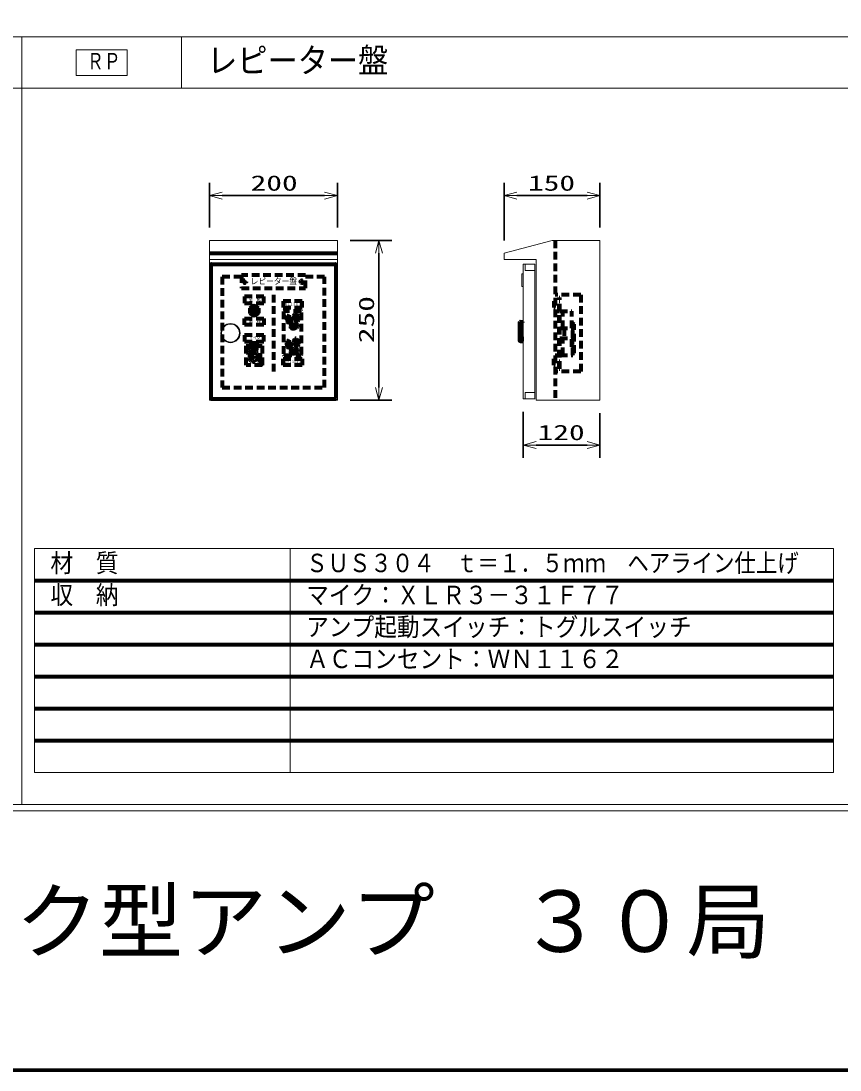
# Model space of a CAD drawing. Units: millimetres on the paper. Extents: x -1226 to 1226, y -319 to 241.
# Drawn here: x -697.3 to -569.2, y -318.5 to -154.5 of the extents above; entities that cross this region are included whole.
import ezdxf
from ezdxf.enums import TextEntityAlignment as Align

# ---------------------------------------------------------------- set-up
doc = ezdxf.new("R2010")
doc.units = ezdxf.units.MM
doc.linetypes.add('DASHED1', pattern=[1.8, 1.2, -0.6])
doc.linetypes.add('DOUBLE_CHAIN1', pattern=[8.8, 5, -1, 0.6, -0.6, 0.6, -1])
for name, color, linetype, lineweight in [('0-0_0', 7, 'DOUBLE_CHAIN1', 18), ('0-1_F-F_', 7, 'Continuous', 20), ('0-2_Defpoints', 2, 'Continuous', 80), ('0-3_WAKU-M', 3, 'Continuous', 30), ('0-4_(J)SP', 1, 'Continuous', 80), ('0-5_gaikei', 1, 'Continuous', 80), ('0-7_waku', 7, 'Continuous', 20), ('0-A_SYSTEM', 7, 'Continuous', 20)]:
    doc.layers.add(name, color=color, linetype=linetype, lineweight=lineweight)
doc.styles.add('ＭＳ ゴシック', font='')
doc.styles.get('ＭＳ ゴシック').set_extended_font_data('MS Gothic')

# ---------------------------------------------------------------- blocks, each defined once
blk = doc.blocks.new('_OPEN30')
at = {"layer": '0-1_F-F_'}
blk.add_line((0, 0), (-1, 0), dxfattribs=at)
blk.add_lwpolyline([(-1, 0.2679), (0, 0), (-1, -0.2679)], dxfattribs=at)

msp = doc.modelspace()

# ---------------------------------------------------------------- linework, layer by layer
at = {"layer": '0-0_0', "color": 134, "linetype": 'Continuous', "lineweight": 70}
msp.add_lwpolyline([(-426.19, 241.479), (-1226.19, 241.479), (-1226.19, -318.521), (-426.19, -318.521)], close=True, dxfattribs=at)
at = {"layer": '0-3_WAKU-M'}
for p, q in [((-667.814, -186.793), (-667.814, -179.793)), ((-647.814, -186.793), (-647.814, -179.793)), ((-621.741, -188.793), (-621.741, -179.793)), ((-606.741, -186.793), (-606.741, -179.793)), ((-665.814, -181.793), (-649.814, -181.793)), ((-619.741, -181.793), (-608.741, -181.793)), ((-645.814, -188.793), (-639.314, -188.793)), ((-641.314, -190.793), (-641.314, -211.793)), ((-645.814, -213.793), (-639.314, -213.793)), ((-618.741, -215.593), (-618.741, -222.793)), ((-606.741, -215.793), (-606.741, -222.793)), ((-616.741, -220.793), (-608.741, -220.793))]:
    msp.add_line(p, q, dxfattribs=at)
at = {"layer": '0-4_(J)SP', "color": 7, "lineweight": 20}
for p, q in [((-667.814, -188.793), (-647.814, -188.793)), ((-667.814, -213.793), (-667.814, -188.793)), ((-647.814, -188.793), (-647.814, -213.793)), ((-614.241, -188.793), (-621.741, -190.793)), ((-606.741, -188.793), (-614.241, -188.793)), ((-606.741, -188.793), (-606.741, -213.793)), ((-667.814, -191.793), (-647.814, -191.793)), ((-616.741, -191.793), (-616.741, -213.793)), ((-618.741, -213.593), (-618.741, -192.493)), ((-618.741, -192.493), (-616.941, -192.493)), ((-618.441, -192.493), (-618.441, -193.493)), ((-618.441, -193.493), (-616.941, -193.493)), ((-616.941, -192.493), (-616.941, -213.593)), ((-618.941, -196.003), (-618.941, -194.003)), ((-618.941, -194.003), (-618.741, -194.003)), ((-618.941, -196.003), (-618.741, -196.003)), ((-618.441, -213.593), (-618.441, -212.593)), ((-618.441, -212.593), (-616.941, -212.593)), ((-647.814, -213.793), (-667.814, -213.793)), ((-616.941, -213.593), (-618.741, -213.593)), ((-616.741, -213.793), (-606.741, -213.793))]:
    msp.add_line(p, q, dxfattribs=at)
at = {"layer": '0-4_(J)SP', "linetype": 'DASHED1'}
for p, q in [((-613.741, -188.793), (-613.741, -213.793)), ((-665.814, -194.493), (-665.814, -211.793)), ((-662.814, -194.493), (-665.814, -194.493)), ((-652.814, -194.253), (-662.814, -194.253)), ((-662.814, -194.253), (-662.814, -196.253)), ((-662.364, -195.11), (-662.264, -195.11)), ((-662.364, -195.203), (-662.364, -195.11)), ((-662.264, -195.203), (-662.264, -195.11)), ((-653.364, -195.203), (-653.364, -195.11)), ((-653.264, -195.11), (-653.364, -195.11)), ((-653.264, -195.203), (-653.264, -195.11)), ((-652.814, -196.253), (-652.814, -194.253)), ((-649.814, -194.493), (-652.814, -194.493)), ((-649.814, -211.793), (-649.814, -194.493)), ((-662.814, -196.253), (-652.814, -196.253)), ((-662.456, -195.303), (-662.364, -195.303)), ((-662.364, -195.396), (-662.364, -195.303)), ((-662.364, -195.396), (-662.264, -195.396)), ((-662.264, -195.203), (-662.171, -195.203)), ((-662.264, -195.396), (-662.264, -195.303)), ((-662.264, -195.303), (-662.171, -195.303)), ((-662.171, -195.303), (-662.171, -195.203)), ((-653.364, -195.203), (-653.456, -195.203)), ((-653.364, -195.396), (-653.364, -195.303)), ((-653.264, -195.396), (-653.364, -195.396)), ((-653.171, -195.203), (-653.264, -195.203)), ((-653.264, -195.396), (-653.264, -195.303)), ((-653.171, -195.303), (-653.264, -195.303)), ((-653.171, -195.303), (-653.171, -195.203)), ((-657.814, -197.293), (-657.814, -209.293)), ((-609.741, -197.293), (-613.741, -197.293)), ((-613.141, -208.903), (-613.141, -197.703)), ((-613.141, -197.703), (-613.041, -197.703)), ((-613.141, -198.003), (-613.041, -198.003)), ((-613.141, -198.303), (-613.041, -198.303)), ((-613.041, -208.903), (-613.041, -197.703)), ((-609.741, -197.293), (-609.741, -209.293)), ((-661.035, -199.835), (-661.113, -199.419)), ((-660.592, -199.835), (-660.514, -199.419)), ((-656.134, -199.858), (-656.214, -199.938)), ((-656.214, -199.938), (-656.214, -206.648)), ((-653.494, -199.858), (-656.134, -199.858)), ((-653.494, -199.858), (-653.414, -199.938)), ((-653.414, -206.648), (-653.414, -199.938)), ((-613.741, -199.868), (-613.141, -199.868)), ((-613.141, -199.003), (-613.041, -199.003)), ((-613.041, -199.868), (-611.161, -199.868)), ((-612.541, -202.503), (-612.541, -199.868)), ((-611.161, -202.503), (-611.161, -199.868)), ((-660.906, -200.283), (-660.906, -200.386)), ((-660.906, -200.283), (-660.721, -200.283)), ((-660.721, -200.283), (-660.721, -200.386)), ((-655.131, -200.79), (-655.483, -200.605)), ((-654.948, -201.427), (-655.148, -201.77)), ((-654.679, -200.66), (-654.479, -200.317)), ((-654.496, -201.297), (-654.144, -201.482)), ((-611.161, -201.658), (-610.761, -201.889)), ((-654.968, -201.952), (-655.153, -202.303)), ((-654.331, -201.769), (-653.988, -201.969)), ((-613.041, -202.503), (-610.761, -202.503)), ((-612.341, -202.503), (-612.341, -204.103)), ((-610.961, -204.103), (-610.961, -201.773)), ((-610.761, -206.407), (-610.761, -201.889)), ((-661.284, -205.296), (-661.284, -204.843)), ((-661.234, -204.793), (-660.394, -204.793)), ((-660.344, -205.296), (-660.344, -204.843)), ((-655.131, -204.69), (-655.483, -204.505)), ((-654.679, -204.56), (-654.479, -204.217)), ((-613.041, -204.103), (-610.761, -204.103)), ((-612.541, -206.738), (-612.541, -204.103)), ((-611.161, -205.42), (-611.161, -204.103)), ((-611.161, -204.762), (-610.761, -204.762)), ((-662.064, -205.293), (-661.284, -205.293)), ((-662.064, -208.293), (-662.064, -205.293)), ((-661.234, -205.346), (-660.394, -205.346)), ((-661.114, -206.393), (-660.514, -206.393)), ((-661.064, -205.825), (-661.064, -205.346)), ((-660.964, -205.596), (-660.964, -205.346)), ((-660.964, -205.596), (-660.664, -205.596)), ((-660.944, -206.055), (-660.944, -205.596)), ((-660.684, -206.055), (-660.684, -205.596)), ((-660.664, -205.596), (-660.664, -205.346)), ((-660.564, -205.825), (-660.564, -205.346)), ((-660.344, -205.293), (-659.564, -205.293)), ((-659.564, -205.293), (-659.564, -208.293)), ((-656.214, -206.648), (-656.134, -206.728)), ((-654.968, -205.852), (-655.153, -206.203)), ((-654.948, -205.327), (-655.148, -205.67)), ((-654.496, -205.197), (-654.144, -205.382)), ((-654.331, -205.669), (-653.988, -205.869)), ((-653.414, -206.648), (-653.494, -206.728)), ((-611.161, -205.42), (-610.961, -205.536)), ((-610.961, -206.738), (-610.961, -205.536)), ((-610.961, -206.523), (-610.761, -206.407)), ((-659.564, -208.293), (-662.064, -208.293)), ((-656.134, -206.728), (-653.494, -206.728)), ((-613.741, -206.738), (-613.141, -206.738)), ((-613.141, -207.663), (-613.041, -207.663)), ((-613.041, -206.738), (-610.961, -206.738)), ((-609.741, -209.293), (-613.741, -209.293)), ((-613.141, -208.363), (-613.041, -208.363)), ((-613.141, -208.663), (-613.041, -208.663)), ((-613.141, -208.903), (-613.041, -208.903)), ((-665.814, -211.793), (-649.814, -211.793))]:
    msp.add_line(p, q, dxfattribs=at)
at = {"layer": '0-4_(J)SP'}
for p, q in [((-667.814, -190.793), (-647.814, -190.793)), ((-667.614, -192.593), (-667.614, -213.493)), ((-667.514, -192.493), (-648.114, -192.493)), ((-648.014, -213.493), (-648.014, -192.593)), ((-619.341, -201.664), (-619.341, -204.423)), ((-619.327, -201.629), (-619.256, -201.558)), ((-619.241, -201.543), (-619.241, -204.543)), ((-619.221, -201.543), (-618.841, -201.543)), ((-618.841, -201.543), (-618.841, -201.643)), ((-618.841, -201.643), (-618.741, -201.643)), ((-619.327, -204.458), (-619.256, -204.529)), ((-619.221, -204.543), (-618.741, -204.543)), ((-618.941, -203.893), (-618.941, -204.543)), ((-667.514, -213.593), (-648.114, -213.593))]:
    msp.add_line(p, q, dxfattribs=at)
at = {"layer": '0-4_(J)SP', "color": 7, "lineweight": 20}
msp.add_lwpolyline([(-616.741, -191.793), (-621.741, -191.793), (-621.741, -190.793)], dxfattribs=at)
at = {"layer": '0-4_(J)SP', "linetype": 'DASHED1'}
for points in [[(-662.456, -195.303), (-662.456, -195.203), (-662.364, -195.203)], [(-653.364, -195.303), (-653.456, -195.303), (-653.456, -195.203)], [(-613.741, -198.293), (-613.941, -198.293), (-613.941, -199.293), (-613.741, -199.293)], [(-613.741, -208.293), (-613.941, -208.293), (-613.941, -207.293), (-613.741, -207.293)]]:
    msp.add_lwpolyline(points, dxfattribs=at)
for points in [[(-662.314, -198.593), (-659.314, -198.593), (-659.314, -197.593), (-662.314, -197.593)], [(-656.314, -199.293), (-653.314, -199.293), (-653.314, -198.293), (-656.314, -198.293)], [(-660.114, -199.389), (-660.814, -198.985), (-661.514, -199.389), (-661.514, -200.198), (-660.814, -200.602), (-660.114, -200.198)], [(-662.314, -200.993), (-659.314, -200.993), (-659.314, -201.993), (-662.314, -201.993)], [(-662.314, -204.593), (-659.314, -204.593), (-659.314, -203.593), (-662.314, -203.593)], [(-656.314, -207.293), (-653.314, -207.293), (-653.314, -208.293), (-656.314, -208.293)]]:
    msp.add_lwpolyline(points, close=True, dxfattribs=at)
at = {"layer": '0-4_(J)SP'}
msp.add_lwpolyline([(-619.041, -201.543), (-619.041, -203.893), (-618.941, -203.893)], dxfattribs=at)
at = {"layer": '0-4_(J)SP', "linetype": 'DASHED1'}
for centre, radius in [((-662.314, -195.253), 0.25), ((-653.314, -195.253), 0.25), ((-661.808, -205.559), 0.225), ((-661.081, -206.923), 0.05), ((-660.818, -207.091), 0.05), ((-660.55, -206.931), 0.05), ((-659.823, -208.034), 0.225)]:
    msp.add_circle(centre, radius, dxfattribs=at)
at = {"layer": '0-4_(J)SP', "color": 7, "lineweight": 20}
for radius in [1.5, 1.4]:
    msp.add_circle((-664.523, -203.293), radius, dxfattribs=at)
at = {"layer": '0-4_(J)SP'}
for centre, radius, start, end in [((-667.514, -192.593), 0.1, 90, 180), ((-648.114, -192.593), 0.1, 0, 90), ((-619.291, -201.664), 0.05, 135, 180), ((-619.221, -201.593), 0.05, 90, 135), ((-619.291, -204.423), 0.05, 180, 225), ((-619.221, -204.493), 0.05, 225, 270), ((-667.514, -213.493), 0.1, 180, 270), ((-648.114, -213.493), 0.1, 270, 0)]:
    msp.add_arc(centre, radius, start, end, dxfattribs=at)
at = {"layer": '0-4_(J)SP', "linetype": 'DASHED1'}
for centre, radius, start, end in [((-660.814, -199.793), 0.7, 105.10938, 74.89062), ((-660.814, -199.793), 0.6, 118.92964, 61.07036), ((-660.814, -199.793), 0.5, 127.31891, 259.33887), ((-660.814, -199.793), 0.4, 134.91582, 45.08418), ((-660.814, -199.793), 0.35, 140.69215, 39.30785), ((-660.814, -199.362), 0.305, 349.31305, 190.68695), ((-660.814, -199.793), 0.225, 190.68695, 349.31305), ((-660.814, -199.793), 0.5, 280.66113, 52.68109), ((-654.814, -201.043), 0.95, 157.52003, 234.4995), ((-655.553, -200.737), 0.15, 62.21526, 157.52003), ((-654.814, -201.043), 0.8, 163.68741, 228.77786), ((-655.437, -200.861), 0.15, 343.68741, 163.68738), ((-655.242, -201.532), 0.15, 228.77786, 48.77788), ((-654.814, -201.043), 0.5, 163.68741, 228.77786), ((-655.178, -200.878), 0.1, 335.64974, 62.21526), ((-654.814, -201.043), 0.3, 155.64974, 236.4016), ((-655.035, -201.377), 0.1, 329.77231, 56.4016), ((-654.592, -200.71), 0.1, 149.77231, 236.4016), ((-654.814, -201.043), 0.3, 335.64974, 56.4016), ((-654.449, -201.208), 0.1, 155.64974, 242.21526), ((-654.385, -200.554), 0.15, 48.77786, 228.77787), ((-654.814, -201.043), 0.5, 343.68741, 48.77786), ((-654.349, -200.392), 0.15, 54.4995, 149.77231), ((-654.382, -201.855), 0.1, 59.77231, 146.4016), ((-654.19, -201.226), 0.15, 163.68741, 343.68742), ((-654.814, -201.043), 0.8, 343.68741, 48.77786), ((-654.814, -201.043), 0.95, 337.52003, 54.4995), ((-654.074, -201.349), 0.15, 242.21526, 337.52003), ((-655.278, -201.695), 0.15, 234.4995, 329.77231), ((-655.021, -202.373), 0.15, 152.21526, 247.52003), ((-654.715, -201.634), 0.95, 247.52003, 324.4995), ((-654.897, -202.258), 0.15, 73.68741, 253.68743), ((-654.88, -201.998), 0.1, 65.64974, 152.21526), ((-654.715, -201.634), 0.8, 253.68741, 318.77786), ((-654.715, -201.634), 0.5, 253.68741, 318.77786), ((-654.715, -201.634), 0.3, 245.64974, 326.4016), ((-654.226, -202.062), 0.15, 318.77786, 138.77787), ((-654.064, -202.099), 0.15, 324.4995, 59.77231), ((-661.234, -204.843), 0.05, 90, 180), ((-660.394, -204.843), 0.05, 0, 90), ((-654.814, -204.943), 0.95, 157.52003, 234.4995), ((-655.553, -204.637), 0.15, 62.21526, 157.52003), ((-654.814, -204.943), 0.8, 163.68741, 228.77786), ((-655.437, -204.761), 0.15, 343.68741, 163.68738), ((-654.814, -204.943), 0.5, 163.68741, 228.77786), ((-655.178, -204.778), 0.1, 335.64974, 62.21526), ((-654.814, -204.943), 0.3, 155.64974, 236.4016), ((-654.592, -204.61), 0.1, 149.77231, 236.4016), ((-654.814, -204.943), 0.3, 335.64974, 56.4016), ((-654.385, -204.454), 0.15, 48.77786, 228.77787), ((-654.814, -204.943), 0.5, 343.68741, 48.77786), ((-654.349, -204.292), 0.15, 54.4995, 149.77231), ((-654.814, -204.943), 0.8, 343.68741, 48.77786), ((-654.814, -204.943), 0.95, 337.52003, 54.4995), ((-660.814, -206.793), 1, 104.47751, 75.52249), ((-660.814, -206.793), 0.75, 141.72773, 128.27227), ((-661.344, -206.263), 0.088, 41.63613, 228.36387), ((-660.814, -206.793), 0.5, 126.8699, 53.1301), ((-661.234, -205.296), 0.05, 180, 270), ((-660.394, -205.296), 0.05, 270, 0), ((-655.278, -205.595), 0.15, 234.4995, 329.77231), ((-655.242, -205.432), 0.15, 228.77786, 48.77788), ((-655.021, -206.273), 0.15, 152.21526, 247.52003), ((-654.715, -205.534), 0.95, 247.52003, 324.4995), ((-654.897, -206.158), 0.15, 73.68741, 253.68743), ((-655.035, -205.277), 0.1, 329.77231, 56.4016), ((-654.88, -205.898), 0.1, 65.64974, 152.21526), ((-654.715, -205.534), 0.8, 253.68741, 318.77786), ((-654.715, -205.534), 0.5, 253.68741, 318.77786), ((-654.715, -205.534), 0.3, 245.64974, 326.4016), ((-654.449, -205.108), 0.1, 155.64974, 242.21526), ((-654.382, -205.755), 0.1, 59.77231, 146.4016), ((-654.19, -205.126), 0.15, 163.68741, 343.68742), ((-654.226, -205.962), 0.15, 318.77786, 138.77787), ((-654.074, -205.249), 0.15, 242.21526, 337.52003), ((-654.064, -205.999), 0.15, 324.4995, 59.77231)]:
    msp.add_arc(centre, radius, start, end, dxfattribs=at)
at = {"layer": '0-5_gaikei', "color": 4, "lineweight": 9}
for p, q in [((-695.19, -236.991), (-570.19, -236.991)), ((-695.19, -236.991), (-695.19, -271.991)), ((-655.19, -236.991), (-655.19, -271.991)), ((-570.19, -236.991), (-570.19, -271.991)), ((-570.19, -271.991), (-695.19, -271.991))]:
    msp.add_line(p, q, dxfattribs=at)
at = {"layer": '0-5_gaikei'}
for p, q in [((-695.19, -241.991), (-570.19, -241.991)), ((-695.19, -246.991), (-570.19, -246.991)), ((-695.19, -251.991), (-570.19, -251.991)), ((-695.19, -256.991), (-570.19, -256.991)), ((-695.19, -261.991), (-570.19, -261.991)), ((-695.19, -266.991), (-570.19, -266.991))]:
    msp.add_line(p, q, dxfattribs=at)
at = {"layer": '0-7_waku'}
msp.add_lwpolyline([(-688.69, -158.991), (-688.69, -162.991), (-680.69, -162.991), (-680.69, -158.991)], close=True, dxfattribs=at)
at = {"layer": '0-A_SYSTEM'}
for p, q in [((-826.19, -156.991), (-439.19, -156.991)), ((-697.19, -156.991), (-697.19, -276.991)), ((-672.19, -156.991), (-672.19, -164.991)), ((-826.19, -164.991), (-439.19, -164.991))]:
    msp.add_line(p, q, dxfattribs=at)
at = {"layer": '0-A_SYSTEM', "color": 4, "lineweight": 9}
msp.add_line((-1213.19, -276.991), (-439.19, -276.991), dxfattribs=at)
msp.add_lwpolyline([(-438.19, 204.009), (-1214.19, 204.009), (-1214.19, -277.991), (-438.19, -277.991)], dxfattribs=at)

# ---------------------------------------------------------------- block references
at = {"layer": '0-3_WAKU-M', "xscale": 2, "yscale": 2}
for p, rotation in [((-667.814, -181.793), 180), ((-621.741, -181.793), 180), ((-641.314, -188.793), 90), ((-641.314, -213.793), 270), ((-618.741, -220.793), 180)]:
    msp.add_blockref('_OPEN30', p, dxfattribs=dict(at, rotation=rotation))
for p in [(-647.814, -181.793), (-606.741, -181.793), (-606.741, -220.793)]:
    msp.add_blockref('_OPEN30', p, dxfattribs=at)

# ---------------------------------------------------------------- texts
at = {"layer": '0-2_Defpoints', "style": 'ＭＳ ゴシック'}
for s, height, width, p in [('レピーター盤', 3.849, 0.9, (-668.19, -163.731)), ('材\u3000質', 2.889, 0.9, (-692.69, -241.546)), ('ＳＵＳ３０４\u3000ｔ＝１．５ｍｍ\u3000ヘアライン仕上げ', 2.889, 0.85, (-652.69, -241.546)), ('収\u3000納', 2.889, 0.9, (-692.69, -246.546)), ('マイク：ＸＬＲ３－３１Ｆ７７', 2.889, 0.9, (-652.69, -246.546)), ('アンプ起動スイッチ：トグルスイッチ', 2.889, 0.9, (-652.69, -251.546)), ('ＡＣコンセント：ＷＮ１１６２', 2.889, 0.9, (-652.69, -256.546))]:
    msp.add_text(s, height=height, dxfattribs=dict(at, width=width)).set_placement(p, align=Align.BOTTOM_LEFT)
at = {"layer": '0-3_WAKU-M', "style": 'ＭＳ ゴシック', "width": 1.5}
for s, p in [('200', (-661.385, -181.756)), ('150', (-617.991, -181.756)), ('120', (-616.491, -220.756))]:
    msp.add_text(s, height=2.405, dxfattribs=at).set_placement(p, align=Align.BOTTOM_LEFT)
msp.add_text('250', height=2.405, rotation=90, dxfattribs=at).set_placement((-641.351, -204.865), align=Align.BOTTOM_LEFT)
at = {"layer": '0-4_(J)SP', "style": 'ＭＳ ゴシック'}
for s, height, width, p in [('レピーター盤', 0.9621, 0.9, (-661.38, -195.954)), ('全\u3000館', 0.4811, 0.9, (-661.647, -198.436)), ('ＡＣ１００Ｖ', 0.4811, 0.65, (-656.089, -199.136)), ('単\u3000独', 0.4811, 0.9, (-661.647, -201.836)), ('マイク', 0.4811, 0.9, (-661.63, -204.369)), ('最大１５Ａまで', 0.4811, 0.55, (-656.089, -208.136))]:
    msp.add_text(s, height=height, dxfattribs=dict(at, width=width)).set_placement(p, align=Align.BOTTOM_LEFT)
at = {"layer": '0-5_gaikei', "color": 6, "style": 'ＭＳ ゴシック'}
msp.add_text('放送設備\u3000デスク型アンプ\u3000３０局\u3000４８０Ｗ\u3000映像ワゴン', height=9.621, dxfattribs=at).set_placement((-790.053, -302.939), align=Align.BOTTOM_LEFT)
at = {"layer": '0-7_waku', "style": 'ＭＳ ゴシック', "width": 0.75}
msp.add_text('ＲＰ', height=2.566, dxfattribs=at).set_placement((-686.965, -162.818), align=Align.BOTTOM_LEFT)

doc.saveas('drawing.dxf')
